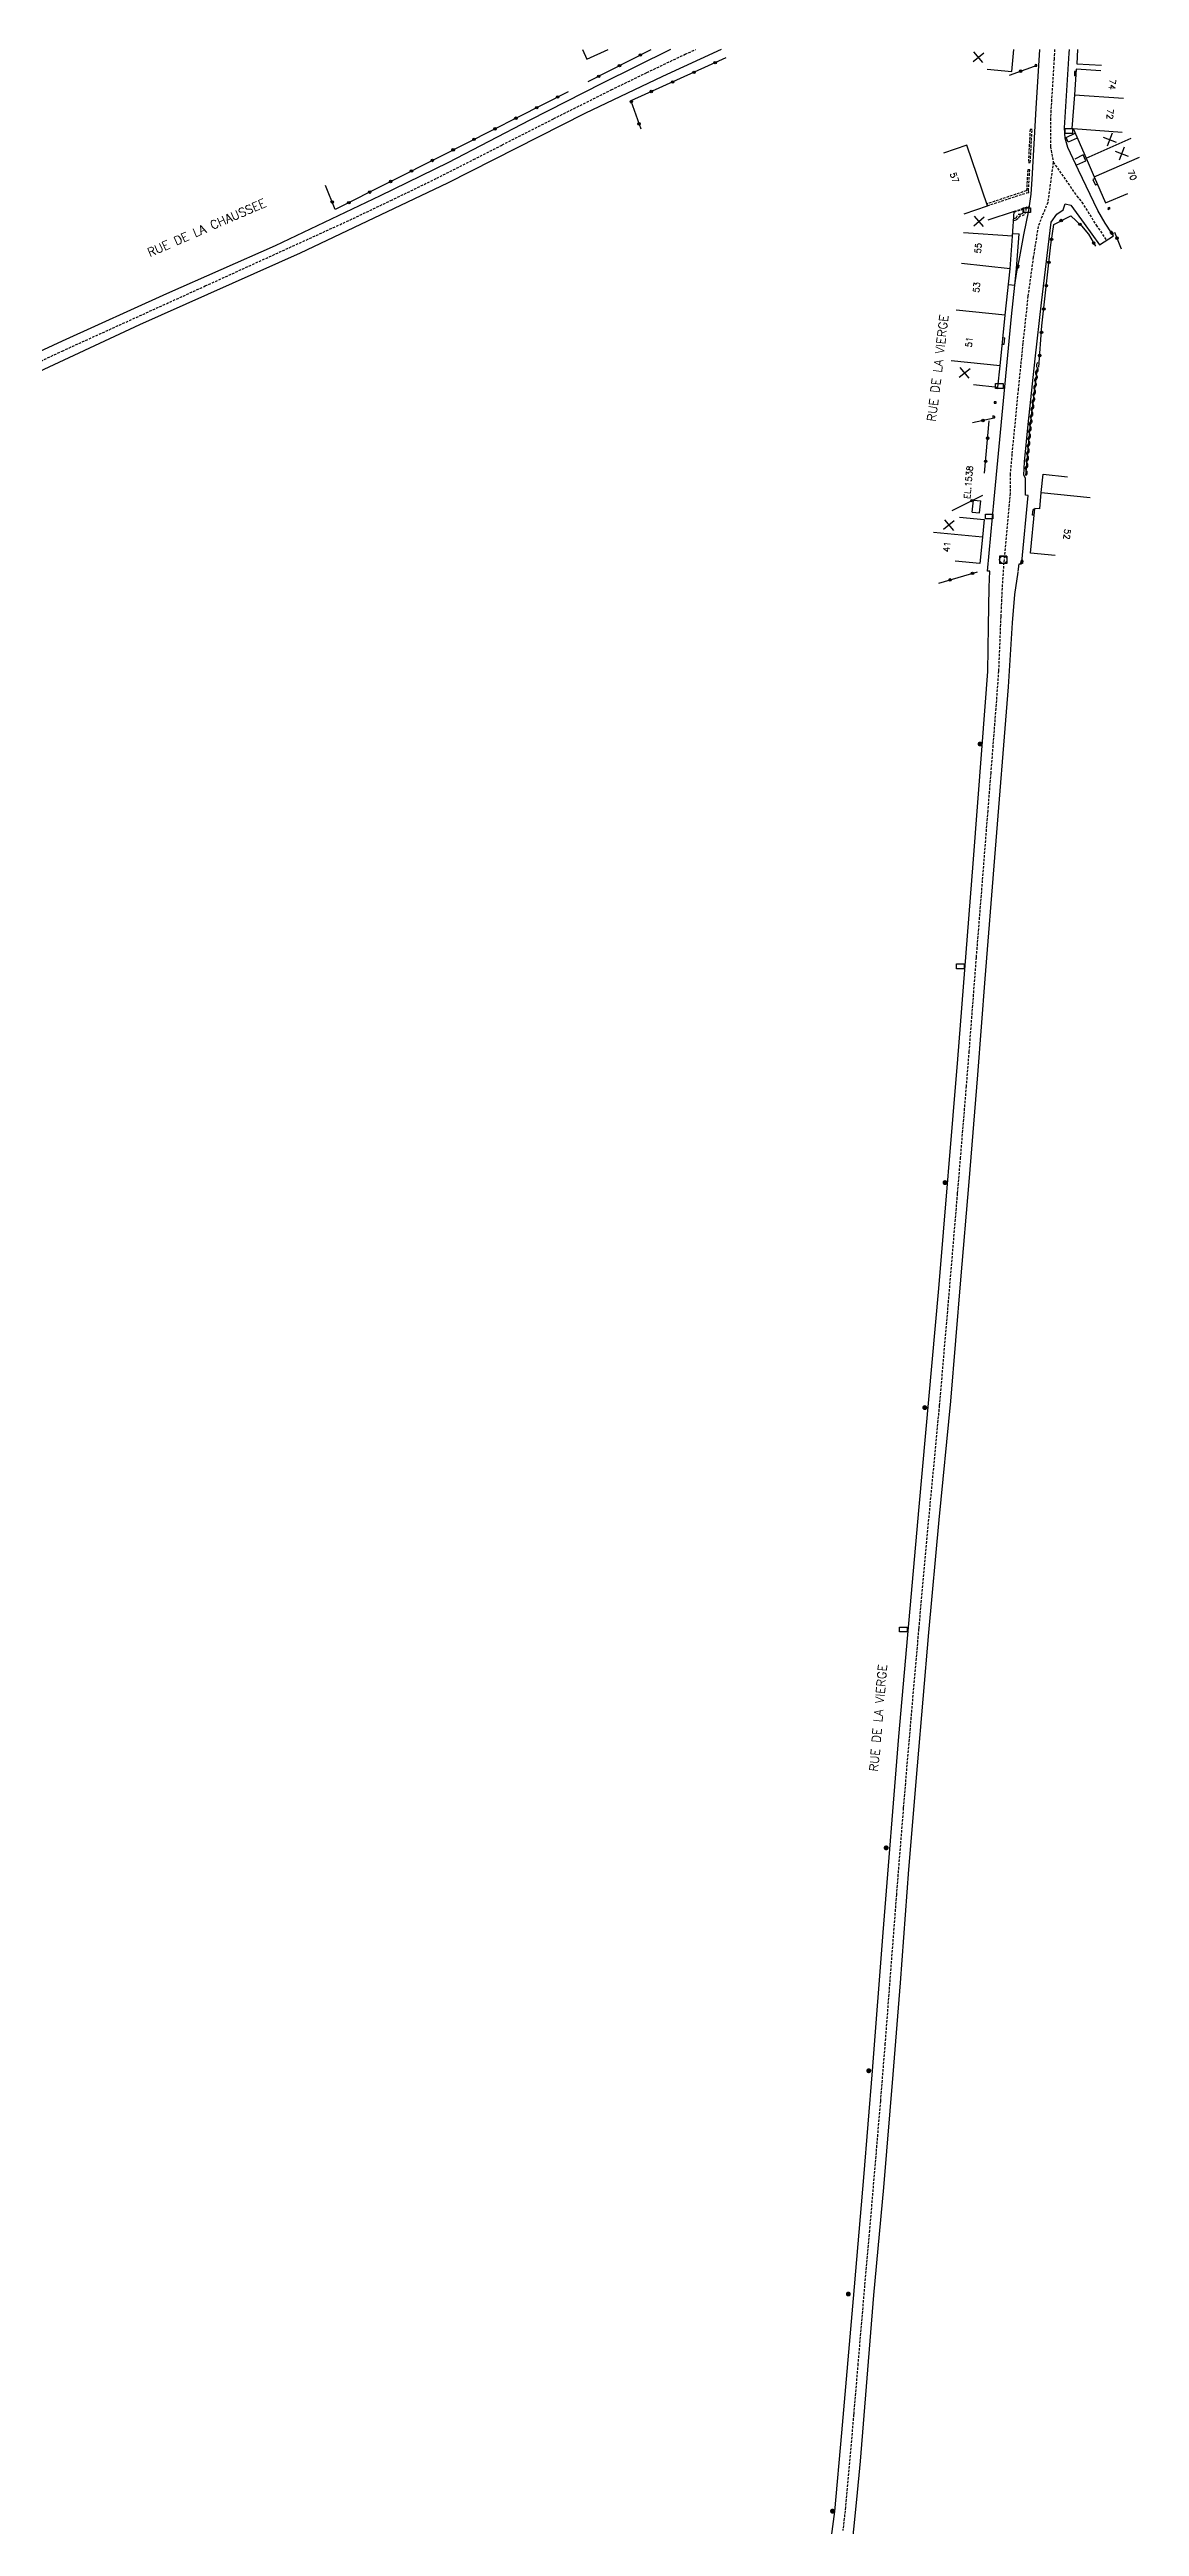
# Model space of a CAD drawing. Header units: millimetres. Extents: x 145000 to 146001, y 128000 to 129000.
# Drawn here: x 145581 to 145803, y 128497 to 129000 of the extents above; entities that cross this region are included whole.
import ezdxf
from ezdxf.enums import TextEntityAlignment as Align

# ---------------------------------------------------------------- set-up
doc = ezdxf.new("R2010")
doc.units = ezdxf.units.MM
doc.linetypes.add('DASHED', pattern=[0.75, 0.5, -0.25])
doc.layers.get('0').update_dxf_attribs({"linetype": 'CONTINUOUS'})
for name, color, linetype in [('W0001', 6, 'DASHED'), ('W0008', 7, 'CONTINUOUS'), ('W0100', 7, 'CONTINUOUS'), ('W0105', 7, 'CONTINUOUS'), ('W0112', 1, 'DASHED'), ('W0310', 3, 'CONTINUOUS'), ('W0322', 7, 'CONTINUOUS'), ('W0400', 7, 'CONTINUOUS'), ('W0420', 7, 'CONTINUOUS'), ('W0984', 7, 'CONTINUOUS'), ('W0989', 7, 'CONTINUOUS'), ('W0991', 7, 'CONTINUOUS'), ('W1102', 7, 'CONTINUOUS'), ('W1471', 7, 'CONTINUOUS'), ('W1473', 7, 'CONTINUOUS')]:
    doc.layers.add(name, color=color, linetype=linetype)
doc.styles.get("Standard").update_dxf_attribs({"font": 'romans.shx', "width": 0.85})

# ---------------------------------------------------------------- blocks, each defined once
blk = doc.blocks.new('T420')
for p, q in [((0.75, 0.75), (-0.75, 0.75)), ((-0.75, 0.75), (-0.75, -0.75)), ((0.75, 0.75), (0.75, -0.75)), ((0.75, -0.75), (-0.75, -0.75))]:
    blk.add_line(p, q)
blk.add_ellipse((0, 0), major_axis=(-0.53, 0.53), ratio=1, start_param=3.926991, end_param=10.210176)
blk = doc.blocks.new('T1471')
at = {"color": 0, "linetype": 'Continuous', "flags": 128}
blk.add_lwpolyline([(-0.75, -0.5), (-0.75, 0.5), (0.75, 0.5), (0.75, -0.5), (-0.75, -0.5)], dxfattribs=at)
blk = doc.blocks.new('T400')
for p, q in [((-0.15, 0.3), (0.15, 0.3)), ((-0.15, -0.25), (-0.15, 0.3)), ((-0.15, 0.15), (0.15, 0.15)), ((-0.15, 0), (0.15, 0)), ((0.15, 0.3), (0.15, -0.25)), ((-0.15, -0.15), (0.15, -0.15)), ((-0.15, -0.25), (-0.15, -0.3)), ((-0.15, -0.3), (0.15, -0.3)), ((0.15, -0.3), (0.15, -0.25))]:
    blk.add_line(p, q)
blk = doc.blocks.new('t991o')
at = {"color": 0, "linetype": 'Continuous'}
for p, q in [((-1, 1), (1, -1)), ((-1, -1), (1, 1))]:
    blk.add_line(p, q, dxfattribs=at)
blk = doc.blocks.new('t310o')
at = {"color": 0, "linetype": 'Continuous'}
for centre, start, end in [((-0.5, 0.38), 216.8699, 323.1304), ((0.5, -0.37), 36.8699, 143.1303)]:
    blk.add_arc(centre, 0.625, start, end, dxfattribs=at)
blk = doc.blocks.new('t322o')
at = {"color": 0, "linetype": 'Continuous'}
for radius in [0.25, 0.15]:
    blk.add_circle((0, 0), radius, dxfattribs=at)
blk = doc.blocks.new('T1473')
at = {"color": 0, "linetype": 'Continuous', "const_width": 0.5, "flags": 128}
blk.add_lwpolyline([(-0.25, 0, 1), (0.25, 0, 1)], format="xyb", close=True, dxfattribs=at)

msp = doc.modelspace()

# ---------------------------------------------------------------- linework, layer by layer
at = {"layer": 'W0001'}
for points in [[(145570.11, 128932.24), (145583.92, 128938.75), (145612.99, 128951.97), (145641.66, 128965.05), (145650.67, 128969.34), (145659.98, 128973.85), (145667.46, 128977.63), (145673.26, 128980.61), (145683.73, 128985.96), (145695.43, 128991.81), (145702.65, 128995.32), (145710.42, 128999.05), (145712.52, 129000)], [(145785.44, 129000), (145785.33, 128998.14), (145784.59, 128986.03), (145784.59, 128980.27), (145785.15, 128977.14), (145784.04, 128968.91), (145782.09, 128964.07), (145781.12, 128957.83), (145780.02, 128949.92), (145778.99, 128940.33), (145778.06, 128931.1), (145776.77, 128917.82), (145776.41, 128913.75), (145776.41, 128909.86), (145775.13, 128895.81), (145774.76, 128890.58), (145774.5, 128884.75), (145774.05, 128873.74), (145773.49, 128866.14), (145772.47, 128853.06), (145771.85, 128845.34), (145770.74, 128831.2), (145769.96, 128821.37), (145769.5, 128815.58), (145768.04, 128796.5), (145767.48, 128789.43), (145766.28, 128774.94), (145765.67, 128767.61), (145764.11, 128748.93), (145762.02, 128724.54), (145760.12, 128704.48), (145759.43, 128696.96), (145757.83, 128679.18), (145757.11, 128670.95), (145755.44, 128651.57), (145754.72, 128642.8), (145753.31, 128625.21), (145752.79, 128618.42), (145751, 128594.98), (145750.06, 128583.26), (145747.84, 128556.97), (145746.85, 128545.81), (145745.5, 128529.9), (145744.63, 128519.57), (145742.98, 128500.75), (145742.45, 128496.07)], [(145785.15, 128977.14), (145789.96, 128970.22), (145790.99, 128968.99), (145793.89, 128964.32), (145795.98, 128961.26)]]:
    msp.add_lwpolyline(points, dxfattribs=at)
at = {"layer": 'W0008'}
msp.add_line((145583.93, 128940.75), (145573.45, 128935.86), dxfattribs=at)
for points in [[(145717.73, 129000), (145705.83, 128994.53), (145690.08, 128986.99), (145662.14, 128972.86), (145632.23, 128958.61), (145599.6, 128944.09), (145577.19, 128933.6)], [(145707.42, 129000), (145693.49, 128993.13), (145678.89, 128985.68), (145662.27, 128977.02), (145648.53, 128970.25), (145627.18, 128960.16), (145605.12, 128950.4), (145583.93, 128940.75)], [(145739.02, 128486.2), (145740.8, 128499.87), (145742.23, 128515.9), (145744.61, 128543.15), (145746.7, 128567.75), (145748.46, 128589.41), (145750.62, 128617.54), (145753.82, 128657.33), (145757.97, 128704.01), (145761.93, 128748.34), (145765.79, 128794.91), (145768.9, 128834.64), (145770.74, 128858.59), (145771.87, 128873.64), (145772.04, 128882.89), (145772.12, 128890.82), (145772.31, 128894.02), (145771.84, 128894.07), (145773.18, 128908.68), (145775.04, 128928.63), (145776.68, 128945.78), (145777.35, 128952.13), (145777.72, 128954.46), (145778, 128955.95), (145778.22, 128957.12), (145779.2, 128962.36), (145780.18, 128967.29), (145780.66, 128970.6), (145780.87, 128973.65), (145781.71, 128988), (145782.42, 129000)], [(145778.06, 128893.98), (145778.27, 128895.54), (145778.75, 128895.53), (145778.79, 128895.9), (145780.07, 128909.4), (145779.56, 128909.5), (145779.5, 128912.9), (145779.18, 128913.55), (145779.35, 128916.28), (145780.1, 128923.81), (145781.48, 128937.19), (145782.76, 128948.55), (145784.72, 128964.9), (145785.91, 128966.54), (145787.18, 128967.47), (145787.61, 128968.66), (145788.74, 128968.39), (145791.43, 128964.64), (145794.55, 128960.34), (145797.4, 128962.18), (145797.01, 128962.76), (145795.7, 128964.74), (145794.21, 128967.29), (145790.27, 128975.49), (145788.11, 128980.08), (145787.6, 128982), (145787.46, 128984.11), (145788.42, 128999.26), (145788.46, 129000)], [(145777.98, 128893.86), (145777.3, 128889.29), (145776.84, 128883.55), (145776.04, 128870.52), (145773.22, 128835.91), (145771.25, 128811.21), (145769.81, 128791.76), (145768.01, 128770.01), (145766.34, 128750.08), (145764.33, 128725.45), (145761.92, 128701.36), (145759.83, 128678.42), (145757.51, 128651.35), (145755.75, 128630.32), (145754.08, 128607.31), (145752.61, 128588.64), (145750.7, 128565.69), (145748.7, 128543.87), (145745.93, 128510.1), (145745.24, 128502.35), (145743.38, 128484.28)]]:
    msp.add_lwpolyline(points, dxfattribs=at)
at = {"layer": 'W0100'}
for p, q in [((145782.42, 128906.67), (145782.74, 128909.99)), ((145782.74, 128909.99), (145783.12, 128913.73)), ((145783.12, 128913.73), (145788.09, 128913.22)), ((145768.7, 128906.02), (145769, 128908.43)), ((145769, 128908.43), (145770.48, 128908.3)), ((145780.57, 128897.67), (145781.45, 128906.77)), ((145782.42, 128906.67), (145781.45, 128906.77)), ((145785.55, 128897.19), (145780.57, 128897.67))]:
    msp.add_line(p, q, dxfattribs=at)
for points in [[(145689.6, 129000), (145690.45, 128998.07), (145694.8, 129000)], [(145771.77, 128995.99), (145776.75, 128995.55), (145777.13, 129000)], [(145794.84, 128995.66), (145789.85, 128996.03), (145789.47, 128990.82), (145788.96, 128983.94), (145789.2, 128983.94), (145791.84, 128977.95), (145793.5, 128974.14), (145795.74, 128968.84), (145800.34, 128970.78)], [(145790.12, 129000), (145789.95, 128997.1), (145794.94, 128996.8)], [(145767.08, 128966.66), (145771.81, 128968.28), (145767.62, 128980.57), (145762.88, 128978.95)], [(145768.96, 128931.95), (145773.93, 128931.44), (145774.37, 128935.76), (145775.43, 128946.03), (145776.45, 128955.44), (145776.9, 128962.09), (145777.24, 128967.13), (145771.85, 128965.36)], [(145766.13, 128904.98), (145771.11, 128904.52), (145770.79, 128900.98), (145770.26, 128895.61), (145765.28, 128896.1)], [(145768.7, 128906.02), (145770.18, 128905.88), (145770.48, 128908.3)]]:
    msp.add_lwpolyline(points, dxfattribs=at)
at = {"layer": 'W0105'}
for p, q in [((145789.48, 128995.57), (145789.45, 128994.63)), ((145789.82, 128995.54), (145789.48, 128995.57)), ((145789.75, 128994.61), (145789.45, 128994.63)), ((145793.64, 128973.8), (145793.23, 128973.63)), ((145793.23, 128973.63), (145793.77, 128972.48)), ((145794.14, 128972.63), (145793.77, 128972.48)), ((145776.93, 128962.63), (145778.22, 128962.54)), ((145776.11, 128952.27), (145777.35, 128952.13)), ((145774.83, 128940.17), (145775.2, 128940.13)), ((145774.96, 128941.5), (145775.33, 128941.47)), ((145775.2, 128940.13), (145775.33, 128941.47)), ((145780.98, 128905.42), (145781.09, 128906.58)), ((145781.31, 128905.39), (145780.98, 128905.42)), ((145781.43, 128906.55), (145781.09, 128906.58))]:
    msp.add_line(p, q, dxfattribs=at)
for points in [[(145790.05, 128982.02), (145788.21, 128981.19), (145787.78, 128982.11), (145789.62, 128982.99)], [(145789.98, 128976.58), (145791.78, 128977.42), (145791.27, 128978.59), (145789.52, 128977.75)], [(145777.35, 128952.13), (145777.71, 128955.5), (145778.22, 128962.54)]]:
    msp.add_lwpolyline(points, dxfattribs=at)
at = {"layer": 'W0112'}
for p, q in [((145781.85, 128996.9), (145781.46, 128996.94)), ((145781.82, 128996.6), (145781.85, 128996.9)), ((145780.86, 128983.73), (145780.46, 128983.75)), ((145780.51, 128977.06), (145780.86, 128983.73)), ((145780.14, 128971.36), (145780.39, 128975.54)), ((145777.47, 128965.3), (145777.11, 128965.21)), ((145777.23, 128966.99), (145779.21, 128967.66)), ((145779.22, 128967.15), (145779.21, 128967.66)), ((145779.51, 128967.77), (145780.1, 128967.97)), ((145779.51, 128967.77), (145779.6, 128967.77)), ((145796.22, 128967.72), (145796.34, 128967.49)), ((145796.34, 128967.49), (145796.7, 128967.68)), ((145773.89, 128931.17), (145773.93, 128931.44)), ((145773.33, 128925.49), (145772.93, 128925.57)), ((145773.6, 128928.42), (145773.2, 128928.45)), ((145773.27, 128925.18), (145773.33, 128925.49)), ((145773.58, 128928.14), (145773.6, 128928.42))]:
    msp.add_line(p, q, dxfattribs=at)
for points in [[(145781.46, 128996.94), (145781.42, 128996.64), (145781.82, 128996.6)], [(145780.46, 128983.75), (145780.11, 128977.08), (145780.51, 128977.06)], [(145780.39, 128975.54), (145779.99, 128975.56), (145779.74, 128971.36), (145779.75, 128971.31), (145779.69, 128971.3)], [(145779.69, 128971.3), (145771.69, 128968.66), (145771.81, 128968.28)], [(145771.81, 128968.28), (145779.77, 128970.91), (145780.18, 128970.93), (145780.14, 128971.36)], [(145777.14, 128965.63), (145777.32, 128965.68), (145777.68, 128965.88), (145778.05, 128966.53), (145778.52, 128966.55), (145779, 128966.74), (145779.22, 128967.15)], [(145777.24, 128967.13), (145780.05, 128968.09), (145780.1, 128967.97)], [(145779.6, 128967.77), (145779.62, 128967.06), (145779.29, 128966.43), (145778.6, 128966.15), (145778.29, 128966.14), (145777.98, 128965.58), (145777.47, 128965.3)], [(145796.7, 128967.68), (145796.58, 128967.9), (145796.22, 128967.72)], [(145773.53, 128931.49), (145773.49, 128931.23), (145773.89, 128931.17)], [(145772.93, 128925.57), (145772.88, 128925.25), (145773.27, 128925.18)], [(145773.2, 128928.45), (145773.18, 128928.18), (145773.58, 128928.14)]]:
    msp.add_lwpolyline(points, dxfattribs=at)
at = {"layer": 'W0310'}
msp.add_lwpolyline([(145779.6, 128913.49), (145780.5, 128923.39), (145781.94, 128935.42)], dxfattribs=at)
at = {"layer": 'W0322'}
for p, q in [((145690.76, 128993.48), (145703.54, 129000)), ((145776.31, 128994.8), (145781.38, 128996.65)), ((145799, 128959.48), (145797.64, 128962.84)), ((145773.2, 128925.15), (145768.75, 128924.19)), ((145771.23, 128913.96), (145772.15, 128924.6)), ((145770.8, 128909.43), (145764.55, 128906.31)), ((145761.93, 128891.59), (145769.79, 128893.92))]:
    msp.add_line(p, q, dxfattribs=at)
for points in [[(145718.7, 128998.3), (145699.42, 128989.61), (145701.41, 128983.86)], [(145686.64, 128991.41), (145661, 128978.44), (145639.36, 128967.5), (145637.42, 128972.41)], [(145782.24, 128935.48), (145782.87, 128943.85), (145784.65, 128960.35), (145785.26, 128964.49), (145788.71, 128966.25), (145790.87, 128964.19), (145792.33, 128962.5), (145793.75, 128960.09)]]:
    msp.add_lwpolyline(points, dxfattribs=at)
at = {"layer": 'W1102'}
for p, q in [((145789.47, 128990.82), (145799.45, 128990.1)), ((145789.2, 128983.94), (145799.17, 128983.19)), ((145791.84, 128977.95), (145800.99, 128981.97)), ((145793.5, 128974.14), (145802.67, 128978.14)), ((145776.9, 128962.09), (145766.92, 128962.76)), ((145776.45, 128955.44), (145766.51, 128956.52)), ((145775.43, 128946.03), (145765.48, 128947.05)), ((145774.37, 128935.76), (145764.42, 128936.78)), ((145782.74, 128909.99), (145792.69, 128908.99)), ((145770.79, 128900.98), (145760.83, 128901.89))]:
    msp.add_line(p, q, dxfattribs=at)

# ---------------------------------------------------------------- block references
at = {"layer": 'W0310'}
for p, rotation in [((145781.93, 128935.37), 83.17126648366624), ((145781.22, 128929.41), 83.17126648366624), ((145781.4, 128930.9), 83.17126648366624), ((145781.57, 128932.39), 83.17126648366624), ((145781.75, 128933.88), 83.17126648366624), ((145780.68, 128924.94), 83.17126648366624), ((145780.86, 128926.43), 83.17126648366624), ((145781.04, 128927.92), 83.17126648366624), ((145780.1, 128918.97), 84.80513629585917), ((145780.23, 128920.47), 84.80513629585917), ((145780.37, 128921.96), 84.80513629585917), ((145780.5, 128923.45), 83.17126648366624), ((145779.69, 128914.49), 84.80513629585917), ((145779.82, 128915.99), 84.80513629585917), ((145779.96, 128917.48), 84.80513629585917)]:
    msp.add_blockref('t310o', p, dxfattribs=dict(at, rotation=rotation))
at = {"layer": 'W0322'}
for p, rotation in [((145697.1, 128996.72), 27.03493443047417), ((145701.33, 128998.88), 27.03493443047417), ((145712.2, 128995.37), 204.2485600887449), ((145716.53, 128997.32), 204.2485600887449), ((145778.54, 128995.61), 20.01583963041149), ((145684.52, 128990.34), 206.8343543680633), ((145692.87, 128994.56), 27.03493443047417), ((145703.54, 128991.47), 204.2485600887449), ((145707.87, 128993.42), 204.2485600887449), ((145676.04, 128986.05), 206.8343543680633), ((145680.28, 128988.19), 206.8343543680633), ((145699.49, 128989.39), 289.1074850146576), ((145667.56, 128981.76), 206.8343543680633), ((145671.8, 128983.9), 206.8343543680633), ((145701.05, 128984.91), 289.1074850146576), ((145654.85, 128975.33), 206.8230192108632), ((145659.09, 128977.47), 206.8230192108632), ((145663.32, 128979.62), 206.8343543680633), ((145646.37, 128971.04), 206.8230192108632), ((145650.61, 128973.19), 206.8230192108632), ((145638.76, 128969.03), 111.533125924717), ((145642.13, 128968.9), 206.8230192108632), ((145786.77, 128965.26), 27.04746247521479), ((145784.82, 128961.47), 81.66878650870375), ((145790.57, 128964.48), 316.3158241087256), ((145793.39, 128960.68), 300.3360996994996), ((145798.11, 128961.68), 111.9364180990958), ((145784.27, 128956.76), 83.84283695370038), ((145783.76, 128952.03), 83.84283695370038), ((145783.25, 128947.31), 83.84283695370038), ((145782.78, 128942.58), 85.70496015199696), ((145782.42, 128937.85), 85.70496015199696), ((145770.88, 128924.65), 192.1684563676784), ((145771.85, 128921.06), 85.06038737696134), ((145771.44, 128916.33), 85.06038737696134), ((145768.67, 128908.37), 206.58700577631), ((145764.21, 128892.27), 16.49252773907057), ((145768.76, 128893.62), 16.49252773907057)]:
    msp.add_blockref('t322o', p, dxfattribs=dict(at, rotation=rotation))
at = {"layer": 'W0400'}
for p, rotation in [((145797.01, 128962.76), 213.4682199896718), ((145778, 128955.95), 349.3508923963569), ((145778.79, 128895.9), 173.6181760599816)]:
    msp.add_blockref('T400', p, dxfattribs=dict(at, rotation=rotation))
at = {"layer": 'W0420'}
msp.add_blockref('T420', (145775.02, 128896.37), dxfattribs=at)
at = {"layer": 'W0991'}
for p, rotation in [((145769.97, 128998.45), 85.06253686203556), ((145796.63, 128981.67), 293.7391595273575), ((145799.08, 128978.84), 293.5649692021474), ((145770.08, 128965.09), 86.07597902927932), ((145767.19, 128934.32), 84.149471614594), ((145763.98, 128903.39), 264.7333222478724)]:
    msp.add_blockref('t991o', p, dxfattribs=dict(at, rotation=rotation))
at = {"layer": 'W1471'}
for p in [(145788.35, 128983.46), (145779.82, 128967.37), (145774.22, 128931.65), (145772.14, 128905.15), (145766.3, 128813.75), (145754.72, 128679.06)]:
    msp.add_blockref('T1471', p, dxfattribs=at)
at = {"layer": 'W1473'}
for p in [(145770.3, 128858.93), (145763.19, 128769.84), (145759.08, 128724.13), (145751.24, 128634.7), (145747.71, 128589.43), (145743.56, 128544.07), (145740.35, 128499.97)]:
    msp.add_blockref('T1473', p, dxfattribs=at)

# ---------------------------------------------------------------- texts
at = {"layer": 'W0984'}
msp.add_text('EL.1538', height=1.25, rotation=84.8574, dxfattribs=at).set_placement((145767.95, 128912.09), align=Align.MIDDLE)
at = {"layer": 'W0989'}
for s, rotation, p in [('RUE DE LA CHAUSSEE', 23.4294, (145613.28, 128963.82)), ('RUE DE LA VIERGE', 83.1607, (145761.71, 128935.29)), ('RUE DE LA VIERGE', 85.1153, (145749.61, 128661.1))]:
    msp.add_text(s, height=1.75, rotation=rotation, dxfattribs=at).set_placement(p, align=Align.MIDDLE)
at = {"layer": 'W0991'}
for s, rotation, p in [('74', 265.847, (145797.15, 128992.92)), ('72', 265.7277, (145796.71, 128986.88)), ('70', 292.8927, (145801.19, 128974.5)), ('57', 290.1095, (145765.12, 128973.97)), ('55', 85.6704, (145769.91, 128959.65)), ('53', 83.8111, (145769.59, 128951.7)), ('51', 85.0059, (145768.07, 128940.6)), ('52', 264.5057, (145787.98, 128901.55)), ('41', 84.3965, (145763.55, 128898.98))]:
    msp.add_text(s, height=1.25, rotation=rotation, dxfattribs=at).set_placement(p, align=Align.MIDDLE)

doc.saveas('drawing.dxf')
